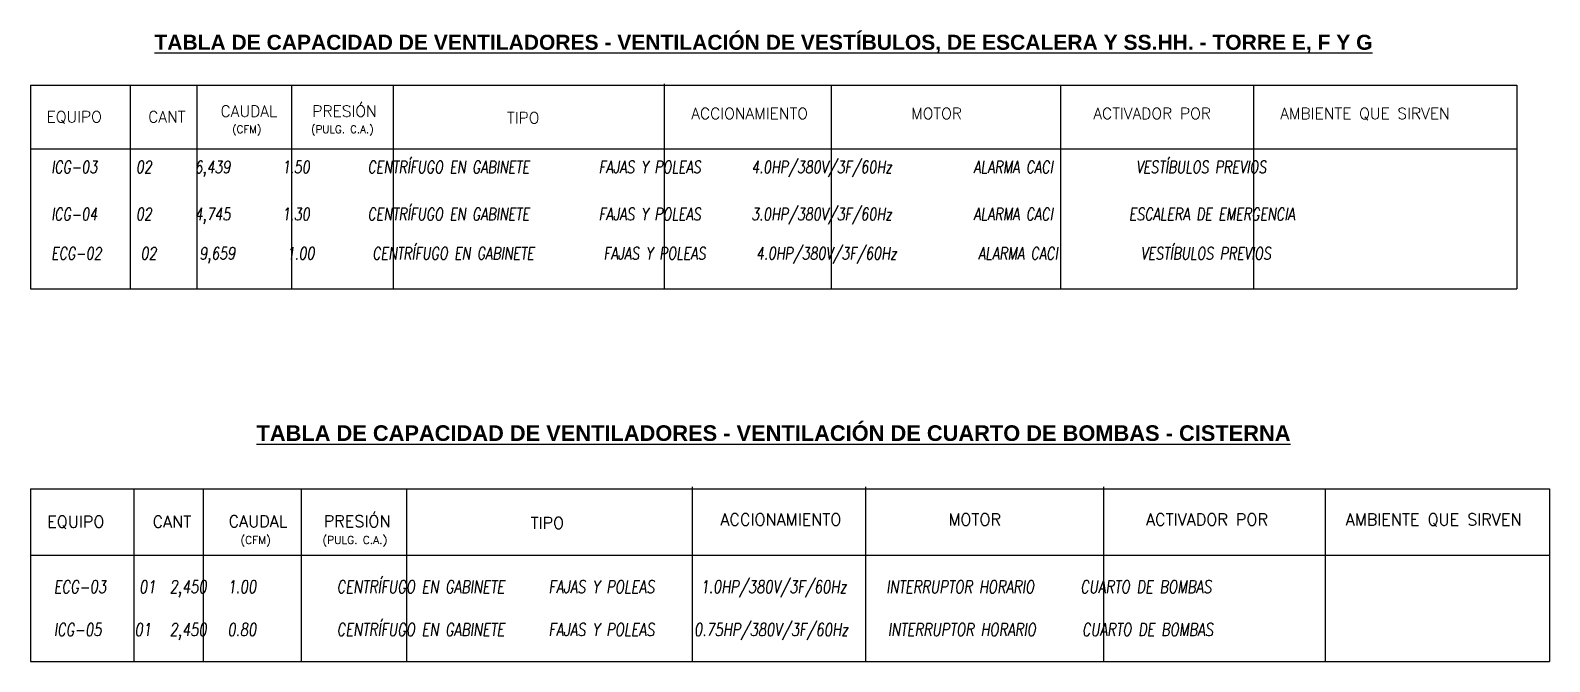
# Model space of a CAD drawing. Header units: millimetres. Extents: x 226473.3 to 226526.2, y 8187907.9 to 8187996.4.
# Drawn here: x 226473.28 to 226497.63, y 8187934.7 to 8187944.82 of the extents above; entities that cross this region are included whole.
import ezdxf
from ezdxf.enums import TextEntityAlignment as Align

# ---------------------------------------------------------------- set-up
doc = ezdxf.new("R2010")
doc.units = ezdxf.units.MM
doc.linetypes.add('HIDDEN2', pattern=[0.1875, 0.125, -0.0625])
for name, color, linetype in [('L-07_EQ-FIN-SEGM', 141, 'HIDDEN2'), ('L6 Linea fina', 141, 'Continuous'), ('TX-01_PRIMA', 12, 'Continuous'), ('TX-03_PRINC', 150, 'Continuous')]:
    doc.layers.add(name, color=color, linetype=linetype)
doc.styles.add('50-NOTAS', font='romans.shx', dxfattribs={"height": 0.1})
doc.styles.add('50-SUBTITULO', font='romand.shx', dxfattribs={"height": 0.15})
doc.styles.add('50-TITULO', font='arialbd.ttf', dxfattribs={"height": 0.2})
doc.styles.add('JNV ING', font='romans.shx', dxfattribs={"width": 0.75, "oblique": 8, "height": 0.15})

msp = doc.modelspace()

# ---------------------------------------------------------------- linework, layer by layer
at = {"layer": 'L6 Linea fina'}
for points in [[(226473.284, 8187943.9393), (226473.284, 8187940.6739)], [(226473.284, 8187943.9393), (226497.1057, 8187943.9393)], [(226474.8803, 8187943.9393), (226474.8803, 8187940.6739)], [(226475.9522, 8187943.9393), (226475.9522, 8187940.6739)], [(226477.4662, 8187943.9393), (226477.4662, 8187940.6739)], [(226479.0958, 8187943.9393), (226479.0958, 8187940.6739)], [(226483.4399, 8187943.9585), (226483.4399, 8187940.6739)], [(226486.1157, 8187943.9393), (226486.1157, 8187940.6739)], [(226489.7927, 8187943.9393), (226489.7927, 8187940.6739)], [(226492.8851, 8187943.9393), (226492.8851, 8187940.6739)], [(226497.1057, 8187943.9393), (226497.1057, 8187940.6739)], [(226473.284, 8187942.9172), (226497.1057, 8187942.9172)], [(226473.284, 8187940.6739), (226497.1057, 8187940.6739)], [(226473.284, 8187937.4689), (226473.284, 8187934.7022)], [(226473.284, 8187937.4689), (226497.6287, 8187937.4689)], [(226474.9393, 8187937.4689), (226474.9393, 8187934.7022)], [(226476.0508, 8187937.4689), (226476.0508, 8187934.7022)], [(226477.6208, 8187937.4689), (226477.6208, 8187934.7022)], [(226479.3106, 8187937.4689), (226479.3106, 8187934.7022)], [(226483.8901, 8187937.5047), (226483.8901, 8187934.7022)], [(226486.6648, 8187937.5047), (226486.6648, 8187934.7022)], [(226490.4777, 8187937.5047), (226490.4777, 8187934.7022)], [(226494.0347, 8187937.4689), (226494.0347, 8187934.7022)], [(226497.6287, 8187937.4689), (226497.6287, 8187934.7022)], [(226473.284, 8187936.409), (226497.6287, 8187936.409)], [(226473.284, 8187934.7022), (226497.6287, 8187934.7022)]]:
    msp.add_lwpolyline(points, dxfattribs=at)

# ---------------------------------------------------------------- texts
at = {"layer": 'L-07_EQ-FIN-SEGM'}
for s, height, style, p in [('CAUDAL', 0.18104, '50-SUBTITULO', (226476.7856, 8187943.4325)), ('PRESIÓN', 0.18104, '50-SUBTITULO', (226478.3173, 8187943.4325)), ('EQUIPO', 0.18104, '50-SUBTITULO', (226473.9868, 8187943.3422)), ('CANT', 0.18104, '50-SUBTITULO', (226475.471, 8187943.3422)), ('TIPO', 0.18104, '50-SUBTITULO', (226481.1811, 8187943.3249)), ('ACCIONAMIENTO', 0.181038, '50-SUBTITULO', (226484.8088, 8187943.3959)), ('MOTOR', 0.18104, '50-SUBTITULO', (226487.8045, 8187943.3959)), ('ACTIVADOR POR', 0.181038, '50-SUBTITULO', (226491.2595, 8187943.3959)), ('AMBIENTE QUE SIRVEN', 0.181038, '50-SUBTITULO', (226494.6697, 8187943.3959)), ('(CFM)', 0.12069, '50-NOTAS', (226476.7517, 8187943.1725)), ('(PULG. C.A.)', 0.120692, '50-NOTAS', (226478.2833, 8187943.1725)), ('EQUIPO', 0.18773, '50-SUBTITULO', (226474.0128, 8187936.8497)), ('CANT', 0.18773, '50-SUBTITULO', (226475.5518, 8187936.8497)), ('CAUDAL', 0.18773, '50-SUBTITULO', (226476.9306, 8187936.8575)), ('PRESIÓN', 0.18773, '50-SUBTITULO', (226478.5189, 8187936.8575)), ('ACCIONAMIENTO', 0.18773, '50-SUBTITULO', (226485.3096, 8187936.8855)), ('MOTOR', 0.18773, '50-SUBTITULO', (226488.416, 8187936.8855)), ('ACTIVADOR POR', 0.18773, '50-SUBTITULO', (226492.1389, 8187936.8855)), ('AMBIENTE QUE SIRVEN', 0.18773, '50-SUBTITULO', (226495.7687, 8187936.8855)), ('TIPO', 0.18773, '50-SUBTITULO', (226481.5676, 8187936.8318)), ('(CFM)', 0.12515, '50-NOTAS', (226476.8954, 8187936.5879)), ('(PULG. C.A.)', 0.125153, '50-NOTAS', (226478.4837, 8187936.5879))]:
    msp.add_text(s, height=height, dxfattribs=dict(at, style=style)).set_placement(p, align=Align.CENTER)
at = {"layer": 'TX-01_PRIMA', "style": 'JNV ING', "oblique": 8, "width": 0.75}
for s, p in [('ICG-03     02      6,439       1.50        CENTRÍFUGO EN GABINETE        FAJAS Y POLEAS      4.0HP/380V/3F/60Hz          ALARMA CACI           VESTÍBULOS PREVIOS', (226473.6177, 8187942.5288)), ('ICG-04     02      4,745       1.30        CENTRÍFUGO EN GABINETE        FAJAS Y POLEAS      3.0HP/380V/3F/60Hz          ALARMA CACI          ESCALERA DE EMERGENCIA', (226473.6177, 8187941.7737)), ('ECG-02     02      9,659       1.00        CENTRÍFUGO EN GABINETE        FAJAS Y POLEAS      4.0HP/380V/3F/60Hz          ALARMA CACI           VESTÍBULOS PREVIOS', (226473.6177, 8187941.1447))]:
    msp.add_text(s, height=0.1982007, dxfattribs=at).set_placement(p)
at = {"layer": 'TX-01_PRIMA', "insert": (226473.6594, 8187936.004), "char_height": 0.2055263, "attachment_point": 1, "style": 'JNV ING'}
msp.add_mtext_dynamic_manual_height_columns('\\pxsm2;ECG-03     01^I  2,450^I   1.00   ^I    CENTRÍFUGO EN GABINETE^I     FAJAS Y POLEAS       1.0HP/380V/3F/60Hz      INTERRUPTOR HORARIO       CUARTO DE BOMBAS\\PICG-05     01^I  2,450^I   0.80   ^I    CENTRÍFUGO EN GABINETE^I     FAJAS Y POLEAS      0.75HP/380V/3F/60Hz      INTERRUPTOR HORARIO       CUARTO DE BOMBAS', width=25.464705, gutter_width=1.0012, heights=[13.7597], dxfattribs=at)
at = {"layer": 'TX-03_PRINC', "style": '50-TITULO'}
for s, height, p in [('%%UTABLA DE CAPACIDAD DE VENTILADORES - VENTILACIÓN DE VESTÍBULOS, DE ESCALERA Y SS.HH. - TORRE E, F Y G', 0.2413843, (226485.031, 8187944.5065)), ('%%UTABLA DE CAPACIDAD DE VENTILADORES - VENTILACIÓN DE CUARTO DE BOMBAS - CISTERNA', 0.250306, (226485.1924, 8187938.2389))]:
    msp.add_text(s, height=height, dxfattribs=at).set_placement(p, align=Align.CENTER)

doc.saveas('drawing.dxf')
